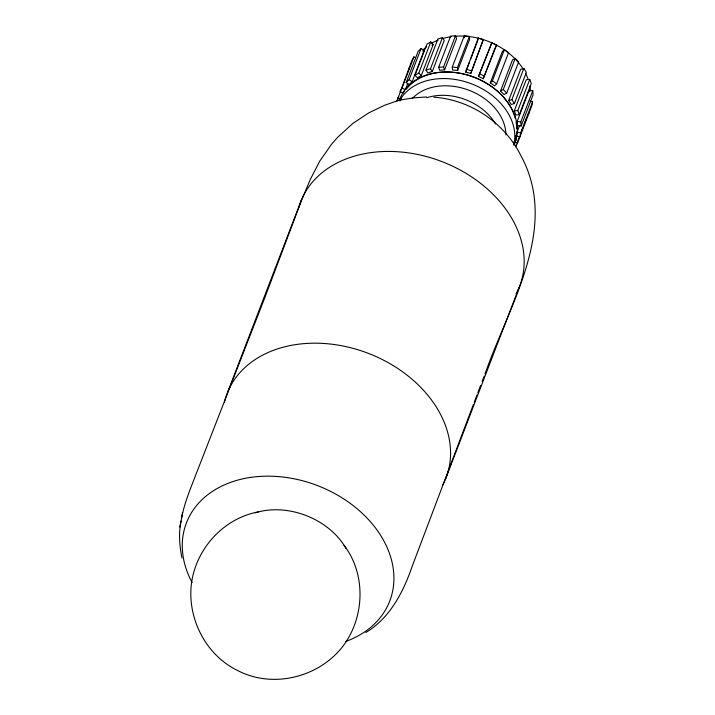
<?xml version="1.0" encoding="UTF-8"?>
<svg xmlns="http://www.w3.org/2000/svg" width="715" height="715" viewBox="0 0 715 715"><rect width="100%" height="100%" fill="white"/><g stroke="black" fill="none" stroke-linecap="round" stroke-linejoin="round"><path stroke-width="1.07" d="M181.02 521.11C178.446 533.265 179.581 545.929 181.932 558.022M181.512 518.447C183.978 505.085 188.992 492.295 193.917 479.685L265.086 297.002L301.31 200.897L310.337 179.367L319.891 160.902L331.599 144.171L337.471 137.468L352.629 123.597L368.77 112.872L384.5 105.32L398.934 100.243L413.931 97.812L426.569 96.954M179.939 527.062L182.62 512.405M396.977 100.895L411.956 60.391L413.905 56.887L415.594 57.701M408.935 69.73L409.561 66.79M465.671 72.072L478.228 38.127L483.313 39.575L470.756 73.52A60.471 45.429 21 0 0 465.671 72.072L469.255 62.732M470.756 73.52L483.313 39.575M477.629 40.916L478.228 38.127M529.94 101.065L532.648 101.834L520.69 132.999L519.85 136.914L516.239 135.886M532.648 101.834L531.817 105.757L517.454 143.322L515.515 146.816L516.31 144.743M473.464 404.306L412.376 565.771C403.51 591.68 390.104 617.975 365.803 632.525M474.251 402.223L477.003 394.903M477.799 392.821L480.551 385.51M227.808 391.749L301.417 199.994M403.394 93.173L399.998 91.547L401.937 88.052L413.905 56.887M397.165 100.833L398.756 96.677M406.174 82.52L418.132 51.364L421.09 48.459L424.093 50.595L412.126 81.76A60.471 45.429 21 0 0 409.177 84.656L406.174 82.52L409.132 79.624L421.09 48.459M407.729 83.441L405.334 89.67L401.937 88.052M414.986 75.254L426.944 44.089L430.77 41.926L433.227 44.473L421.26 75.629A60.471 45.429 21 0 0 417.444 77.792L414.986 75.254L418.802 73.091L430.77 41.926M425.988 70.088L437.946 38.932L442.442 37.618L444.238 40.442L432.271 71.598A60.471 45.429 21 0 0 427.776 72.912L425.988 70.088L430.484 68.783L442.442 37.618M438.635 67.308L450.593 36.143L455.535 35.75L456.572 38.708L444.614 69.864A60.471 45.429 21 0 0 439.671 70.267L438.635 67.308L443.577 66.906L455.535 35.75M452.282 67.031L464.25 35.875L469.389 36.411L469.621 39.361L457.654 70.517A60.471 45.429 21 0 0 452.515 69.981L452.282 67.031L457.43 67.576L469.389 36.411M470.452 59.613L477.236 41.953M478.478 76.451L491.822 42.802L496.594 45.081L483.251 78.73A60.471 45.429 21 0 0 478.478 76.451L491.822 42.802M483.251 78.73L494.816 48.611M490.293 82.877L502.261 51.712L504.361 49.648L508.579 52.651L496.621 83.816L494.521 85.88A60.471 45.429 21 0 0 490.293 82.877L492.403 80.813L504.361 49.648M500.536 91.028L512.494 59.872L515.211 58.335L518.67 61.91L506.712 93.075L503.986 94.612A60.471 45.429 21 0 0 500.536 91.028L503.253 89.5L515.211 58.335M508.669 100.52L520.636 69.355L523.827 68.425L526.347 72.394L514.389 103.55L511.189 104.479A60.471 45.429 21 0 0 508.669 100.52L511.869 99.582L523.827 68.425M514.308 110.843L526.267 79.687L529.779 79.41L531.236 83.566L519.278 114.722L515.765 115.008A60.471 45.429 21 0 0 514.308 110.843L517.821 110.566L529.779 79.41M517.151 121.505L529.118 90.349L532.773 90.734L533.095 94.872L521.128 126.037L517.472 125.652A60.471 45.429 21 0 0 517.151 121.505L520.806 121.89L532.773 90.734M516.561 134.59A60.471 45.429 21 0 0 517.07 131.962L519.465 125.733M515.667 140.918L516.462 138.844M517.106 142.66L519.099 137.468M520.699 133.312L522.692 128.119M524.283 123.963L526.276 118.77M445.4 479.39L519.01 287.636M482.142 381.336L484.171 376.135M484.985 374.052C508.088 306.932 560.158 228.246 521.038 155.941C504.745 123.025 470.613 99.653 433.835 97.204M495.209 47.574L496.594 45.081M527.956 114.784L529.422 112.157M258.481 511.886C222.964 518.321 194.954 549.871 191.209 585.594C187.822 619.95 206.564 655.646 237.943 670.679C273.032 688.813 318.649 677.418 342.655 646.592C364.704 617.751 366.357 574.458 344.076 545.295M466.26 69.292L471.346 70.74M397.603 97.955L400.311 98.724M517.07 131.962L520.69 132.999M479.863 73.958L484.636 76.246M514.067 141.695L517.454 143.322M492.403 80.813L496.621 83.816M409.132 79.624L412.126 81.76M503.253 89.5L506.712 93.075M418.802 73.091L421.26 75.629M511.869 99.582L514.389 103.55M430.484 68.783L432.271 71.598M517.821 110.566L519.278 114.722M443.577 66.906L444.614 69.864M520.806 121.89L521.128 126.037M464.25 35.875L464.401 37.841M457.43 67.576L457.654 70.517M224.43 402.223A117.305 88.124 21 0 1 367.966 353.21A117.305 88.124 21 0 1 442.451 485.539M298.825 207.413A117.305 88.124 21 0 1 443.523 162.225A117.305 88.124 21 0 1 516.06 293.794M399.524 100.806A61.535 46.225 21 0 1 471.837 83.95A61.535 46.225 21 0 1 513.763 145.047M399.444 100.332A61.535 46.225 21 0 1 474.349 77.417A61.535 46.225 21 0 1 514.067 144.734M412.242 98.563A52.338 39.316 21 0 1 469.335 90.385A52.338 39.316 21 0 1 505.898 134.84M403.993 91.985A60.471 45.429 21 0 1 404.636 90.814M423.066 51.534A60.471 45.429 21 0 1 424.093 50.595M431.914 45.152A60.471 45.429 21 0 1 433.227 44.473M529.118 90.349A60.471 45.429 21 0 1 529.27 91.735M400.463 100.851A60.471 45.429 21 0 1 401.499 97.776M406.299 89.277A60.471 45.429 21 0 1 466.198 74.61A60.471 45.429 21 0 1 515.292 118.493M516.042 121.899A60.471 45.429 21 0 1 516.65 128.646M516.051 135.207A60.471 45.429 21 0 1 515.318 138.379M422.806 50.166A60.471 45.429 21 0 1 426.578 46.743M431.619 43.275A60.471 45.429 21 0 1 438.143 40.094M443.488 38.288A60.471 45.429 21 0 1 451.111 36.688M455.089 36.242A60.471 45.429 21 0 1 523.237 69.176M525.543 73.27A60.471 45.429 21 0 1 528.054 79.151M529.842 85.943A60.471 45.429 21 0 1 530.405 91.011M426.891 97.705A50.22 37.725 21 0 1 495.549 124.017M192.103 582.591A108.921 81.832 21 0 1 239.06 479.747A108.921 81.832 21 0 1 379.459 533.551A108.921 81.832 21 0 1 345.747 641.471M255.201 512.834A66.254 49.773 21 0 1 346.14 548.763"/></g></svg>
